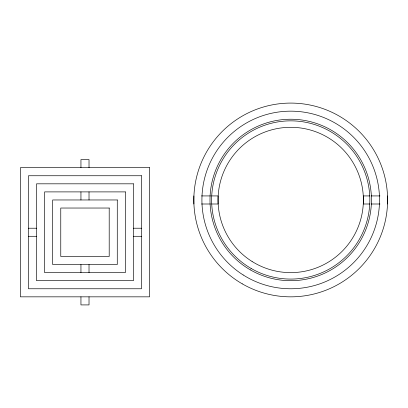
<?xml version="1.0" encoding="UTF-8"?>
<svg xmlns="http://www.w3.org/2000/svg" width="408" height="408" viewBox="0 0 408 408"><rect width="100%" height="100%" fill="white"/><g stroke="black" fill="none" stroke-linecap="round" stroke-linejoin="round"><path stroke-width="0.61" d="M201.496 195.927L210.421 195.927M211.696 195.927L218.071 195.927L218.071 204L211.696 204M369.755 195.927L363.38 195.927L363.38 204L369.755 204M371.03 195.927L379.95 195.927M201.496 204L210.421 204M371.03 204L379.95 204M28.473 228.22L36.547 228.22M133.421 228.22L141.494 228.22M28.473 236.293L36.547 236.293M133.421 236.293L141.494 236.293M387.6 195.927L387.6 204M193.851 195.927L193.851 204M89.021 167.673L89.021 159.599L80.947 159.599L80.947 167.673M89.021 191.893L89.021 199.966M89.021 264.547L89.021 272.62M89.021 296.84L89.021 304.914L80.947 304.914L80.947 296.84M80.947 191.893L80.947 199.966M80.947 264.547L80.947 272.62M149.568 167.673L20.4 167.673L20.4 296.84L149.568 296.84L149.568 167.673M141.494 175.746L28.473 175.746L28.473 288.767L141.494 288.767L141.494 175.746M133.421 183.819L36.547 183.819L36.547 280.694L133.421 280.694L133.421 183.819M125.348 191.893L44.62 191.893L44.62 272.62L125.348 272.62L125.348 191.893M117.275 199.966L52.693 199.966L52.693 264.547L117.275 264.547L117.275 199.966M109.201 208.034L60.767 208.034L60.767 256.474L109.201 256.474L109.201 208.034M252.124 261.518A72.655 72.655 0 0 0 363.334 202.618A72.655 72.655 0 0 0 256.719 135.757A72.655 72.655 0 0 0 252.124 261.518M242.286 283.861A96.874 96.874 0 0 0 387.6 199.966A96.874 96.874 0 0 0 242.286 116.066A96.874 96.874 0 0 0 242.286 283.861M243.168 274.961A88.801 88.801 0 0 0 379.45 203.648A88.801 88.801 0 0 0 249.553 121.283A88.801 88.801 0 0 0 243.168 274.961M250.359 269.877A80.728 80.728 0 0 0 371.453 199.966A80.728 80.728 0 0 0 250.359 130.05A80.728 80.728 0 0 0 250.359 269.877M251.17 268.479A79.116 79.116 0 0 0 369.842 199.966A79.116 79.116 0 0 0 251.17 131.447A79.116 79.116 0 0 0 251.17 268.479"/></g></svg>
